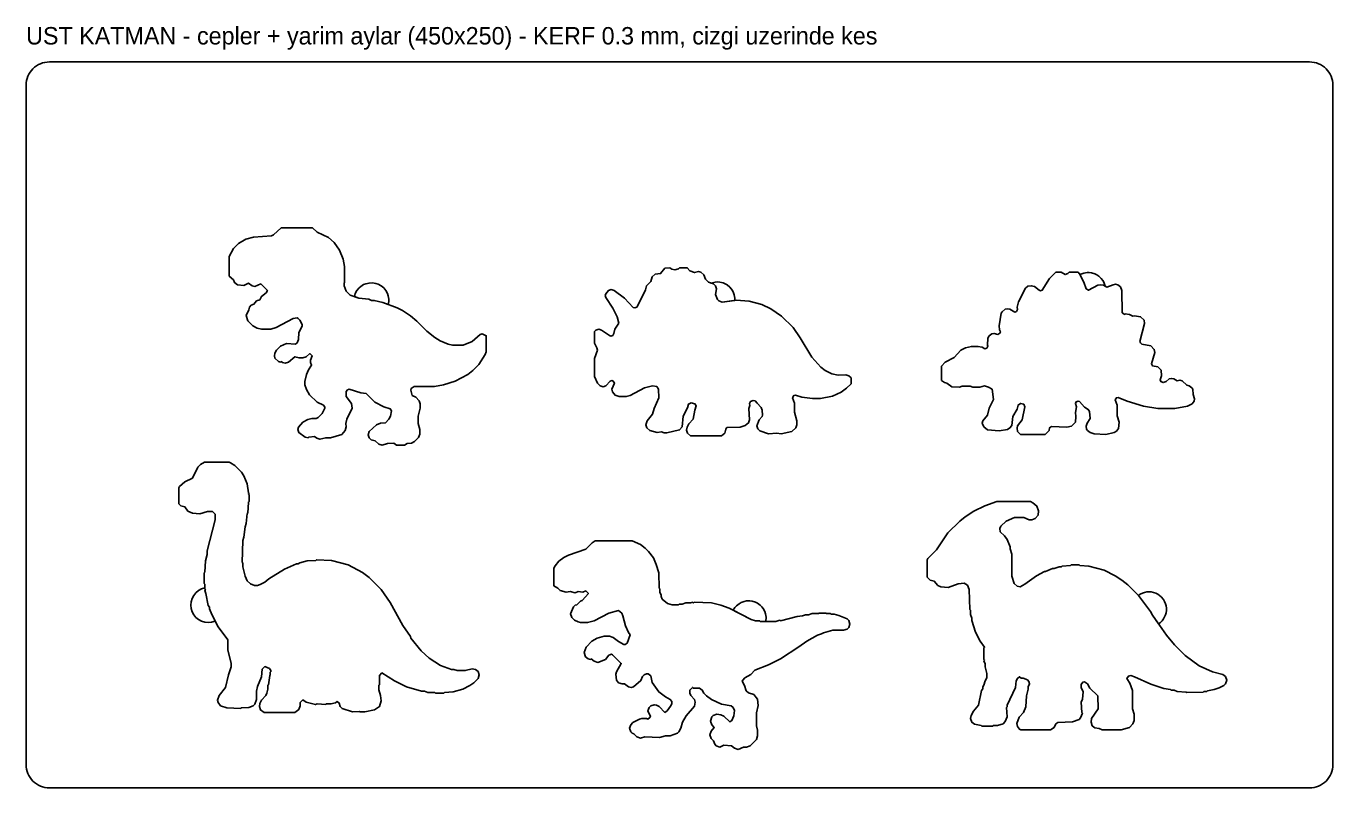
# Model space of a CAD drawing. Header units: millimetres. Extents: x 0 to 915, y 0 to 262.
# Drawn here: x 0 to 450, y 0 to 262.3 of the extents above; entities that cross this region are included whole.
import ezdxf

# ---------------------------------------------------------------- set-up
doc = ezdxf.new("R2010")
doc.units = ezdxf.units.MM
doc.layers.add('UST_KATMAN_KESIM', color=1, linetype='Continuous')
doc.layers.add('YAZI', color=8, linetype='Continuous')

msp = doc.modelspace()

# ---------------------------------------------------------------- linework, layer by layer
at = {"layer": 'UST_KATMAN_KESIM'}
for points in [[(442, 250), (8, 250), (7.216, 249.961), (6.439, 249.846), (5.678, 249.656), (4.939, 249.391), (4.229, 249.055), (3.555, 248.652), (2.925, 248.184), (2.343, 247.657), (1.816, 247.075), (1.348, 246.445), (0.945, 245.771), (0.609, 245.061), (0.344, 244.322), (0.154, 243.561), (0.039, 242.784), (0, 242), (0, 8), (0.039, 7.216), (0.154, 6.439), (0.344, 5.678), (0.609, 4.939), (0.945, 4.229), (1.348, 3.555), (1.816, 2.925), (2.343, 2.343), (2.925, 1.816), (3.555, 1.348), (4.229, 0.945), (4.939, 0.609), (5.678, 0.344), (6.439, 0.154), (7.216, 0.039), (8, 0), (442, 0), (442.784, 0.039), (443.561, 0.154), (444.322, 0.344), (445.061, 0.609), (445.771, 0.945), (446.445, 1.348), (447.075, 1.816), (447.657, 2.343), (448.184, 2.925), (448.652, 3.555), (449.055, 4.229), (449.391, 4.939), (449.656, 5.678), (449.846, 6.439), (449.961, 7.216), (450, 8), (450, 242), (449.961, 242.784), (449.846, 243.561), (449.656, 244.322), (449.391, 245.061), (449.055, 245.771), (448.652, 246.445), (448.184, 247.075), (447.657, 247.657), (447.075, 248.184), (446.445, 248.652), (445.771, 249.055), (445.061, 249.391), (444.322, 249.656), (443.561, 249.846), (442.784, 249.961)], [(130.314, 118.025), (127.564, 118.025), (126.648, 118.759), (124.448, 118.575), (122.615, 118.025), (121.515, 118.392), (120.232, 119.492), (118.766, 119.858), (118.124, 120.5), (117.758, 121.6), (118.124, 122.699), (120.599, 124.991), (122.065, 125.541), (123.715, 125.724), (124.906, 126.915), (125.456, 128.015), (125.823, 129.848), (125.365, 130.49), (123.165, 131.223), (120.049, 132.873), (117.116, 135.805), (115.283, 135.989), (111.25, 137.272), (110.701, 137.088), (110.242, 136.447), (110.242, 134.797), (112.075, 132.414), (112.259, 130.765), (110.426, 126.915), (110.059, 125.449), (110.242, 124.349), (109.876, 123.066), (108.684, 121.691), (104.835, 120.592), (103.185, 120.592), (101.169, 120.042), (100.069, 120.408), (99.336, 120.958), (97.32, 120.775), (97.136, 120.592), (96.037, 120.775), (93.929, 122.333), (93.562, 123.433), (93.745, 124.166), (95.303, 125.907), (96.953, 126.824), (98.42, 127.19), (99.886, 127.19), (100.619, 127.557), (101.994, 128.932), (102.91, 130.765), (102.91, 131.131), (102.452, 131.773), (100.253, 132.873), (97.595, 135.347), (96.495, 137.18), (95.945, 138.83), (95.945, 139.93), (96.495, 142.312), (97.228, 143.962), (98.328, 145.612), (97.961, 146.528), (97.961, 147.262), (98.511, 148.728), (97.686, 149.553), (96.403, 148.453), (95.303, 148.086), (94.02, 148.086), (92.554, 148.453), (90.354, 146.62), (89.255, 146.253), (88.338, 146.437), (87.788, 146.803), (87.605, 146.62), (86.872, 146.803), (85.68, 147.995), (85.497, 148.728), (85.68, 149.644), (86.23, 150.744), (87.605, 152.119), (89.621, 153.036), (92.737, 152.852), (93.379, 153.31), (93.745, 154.41), (93.929, 156.793), (95.028, 158.993), (95.028, 159.543), (94.295, 161.009), (93.654, 161.651), (93.287, 161.834), (92.004, 161.651), (86.138, 158.534), (84.305, 157.985), (81.006, 157.985), (79.54, 158.351), (78.073, 159.084), (76.332, 160.826), (75.782, 162.659), (76.699, 164.675), (76.882, 165.592), (77.523, 166.233), (78.44, 166.6), (79.356, 167.699), (80.456, 168.066), (81.098, 169.257), (82.656, 170.449), (83.114, 171.274), (80.823, 173.565), (78.806, 172.649), (77.89, 172.832), (76.607, 173.748), (74.957, 173.015), (72.758, 173.198), (71.749, 174.023), (71.383, 174.94), (69.916, 176.223), (69.916, 183.005), (71.383, 185.754), (73.124, 187.496), (75.69, 188.962), (78.257, 189.695), (84.489, 190.062), (85.222, 190.429), (87.788, 192.811), (98.603, 192.811), (100.253, 191.345), (104.102, 189.512), (106.026, 187.771), (107.859, 185.205), (109.143, 182.088), (109.692, 179.522), (109.692, 174.023), (109.509, 173.84), (109.509, 172.923), (110.242, 171.09), (111.617, 169.716), (114.55, 168.616), (118.033, 168.249), (118.949, 167.883), (119.866, 167.883), (122.798, 167.15), (127.747, 165.317), (129.58, 164.4), (132.33, 162.567), (134.529, 160.734), (138.012, 157.251), (140.762, 155.052), (142.595, 153.952), (145.344, 152.852), (146.811, 152.486), (150.477, 152.486), (153.593, 153.769), (156.342, 156.152), (157.075, 156.335), (158.45, 155.693), (158.45, 150.194), (158.083, 149.278), (155.884, 145.795), (153.776, 143.687), (152.126, 142.404), (147.727, 140.021), (143.694, 138.738), (140.578, 138.188), (133.613, 138.188), (132.605, 137.547), (132.422, 136.997), (132.971, 135.164), (134.163, 134.522), (135.354, 133.331), (135.721, 132.231), (135.721, 130.765), (134.988, 128.015), (134.988, 125.449), (135.538, 123.433), (135.538, 121.783), (135.171, 120.683), (133.796, 119.308), (132.697, 118.759), (131.23, 118.575)], [(239.503, 121.267), (228.837, 121.267), (227.753, 122.184), (227.42, 123.184), (227.587, 124.184), (228.253, 125.35), (229.753, 127.017), (230.253, 130.017), (230.753, 131.517), (230.337, 132.267), (229.003, 132.6), (228.087, 132.184), (227.753, 130.85), (226.253, 128.017), (225.92, 124.35), (225.003, 123.267), (220.67, 122.267), (219.67, 122.267), (218.837, 122.6), (217.337, 122.434), (214.837, 123.1), (213.753, 124.017), (213.42, 125.017), (213.92, 126.35), (215.753, 128.684), (216.253, 130.684), (217.92, 134.35), (217.753, 137.35), (217.17, 138.267), (215.67, 138.434), (213.003, 137.767), (208.003, 135.1), (206.67, 134.767), (204.17, 134.767), (202.837, 135.267), (201.92, 136.35), (201.753, 137.35), (202.587, 139.35), (202.17, 140.1), (201.67, 140.267), (201.17, 140.1), (199.67, 138.434), (198.67, 138.1), (197.67, 138.434), (196.753, 139.35), (195.753, 141.684), (195.753, 147.85), (196.753, 150.684), (196.587, 151.517), (195.753, 153.184), (195.753, 157.184), (196.17, 157.6), (197.17, 157.934), (198.17, 157.6), (200.837, 155.767), (201.337, 155.6), (202.003, 155.767), (202.42, 156.517), (202.753, 158.017), (204.087, 160.017), (203.587, 162.184), (202.087, 165.184), (199.587, 168.85), (199.42, 169.517), (199.587, 170.184), (200.503, 171.267), (201.503, 171.6), (202.503, 171.267), (206.003, 168.6), (209.003, 165.434), (209.67, 165.267), (210.253, 165.517), (210.92, 166.517), (213.253, 171.517), (213.587, 172.85), (215.087, 174.35), (215.587, 176.017), (216.67, 176.934), (218.503, 177.1), (220.003, 178.934), (221.67, 179.1), (222.337, 178.6), (223.337, 178.434), (224.67, 178.767), (225.003, 179.1), (227.67, 179.1), (228.503, 178.1), (230.17, 177.434), (231.503, 177.767), (232.337, 177.6), (233.42, 176.684), (233.92, 175.184), (235.003, 174.1), (236.67, 173.6), (237.42, 172.85), (237.753, 171.85), (237.42, 169.85), (238.087, 168.184), (238.503, 167.767), (239.67, 167.267), (244.503, 167.934), (249.003, 167.6), (253.337, 166.434), (256.503, 164.934), (260.17, 162.434), (264.087, 158.517), (266.587, 155.017), (270.587, 148.35), (273.67, 144.934), (275.17, 143.767), (277.503, 142.6), (279.67, 142.1), (282.337, 142.267), (283.337, 141.934), (284.087, 141.184), (284.087, 139.184), (282.503, 137.6), (280.67, 136.267), (277.67, 134.934), (273.503, 134.1), (270.837, 134.1), (267.17, 134.6), (265.003, 135.267), (264.337, 135.1), (263.92, 134.35), (264.587, 132.517), (264.587, 129.35), (265.42, 126.35), (265.42, 125.017), (265.087, 124.017), (263.67, 122.767), (260.003, 121.934), (258.503, 122.1), (255.67, 121.934), (252.67, 122.934), (251.92, 123.684), (251.587, 124.684), (252.42, 126.684), (253.42, 127.85), (253.587, 128.35), (253.42, 130.017), (253.087, 131.017), (251.753, 132.517), (251.003, 133.267), (250.337, 133.434), (249.503, 133.1), (249.087, 132.35), (249.253, 131.684), (248.92, 130.684), (249.087, 126.684), (248.753, 125.684), (247.67, 124.767), (245.837, 124.267), (241.337, 124.1), (240.92, 123.517), (240.587, 122.184)], [(371.81, 121.712), (367.82, 121.871), (366.384, 122.35), (365.506, 123.068), (365.187, 123.547), (365.028, 124.504), (365.347, 125.621), (366.464, 127.217), (366.145, 129.611), (365.746, 130.329), (364.469, 131.127), (362.714, 133.041), (362.235, 133.201), (361.597, 132.882), (361.358, 132.323), (361.677, 131.206), (361.358, 129.291), (361.517, 127.855), (361.358, 125.94), (360.001, 124.584), (358.405, 124.265), (353.139, 124.424), (352.421, 124.025), (352.262, 123.068), (350.905, 121.712), (342.448, 121.712), (341.411, 122.749), (341.251, 123.866), (341.411, 124.664), (343.006, 126.738), (343.964, 131.206), (343.565, 132.084), (342.448, 132.403), (341.57, 131.845), (341.251, 130.408), (339.815, 127.855), (339.496, 124.823), (338.778, 123.946), (337.98, 123.467), (335.108, 122.988), (331.118, 123.307), (329.762, 124.345), (329.283, 125.621), (329.443, 126.419), (331.038, 128.334), (331.677, 130.728), (333.113, 133.76), (332.634, 137.27), (331.437, 137.988), (330.001, 138.467), (328.405, 137.988), (326.012, 137.988), (325.054, 138.307), (322.342, 138.307), (321.384, 137.988), (318.831, 138.148), (317.076, 139.424), (316.278, 139.584), (315.241, 140.302), (315.241, 145.249), (316.437, 146.605), (319.629, 148.201), (321.863, 150.754), (323.459, 151.552), (325.533, 152.031), (327.767, 152.031), (329.203, 151.712), (330.161, 151.233), (330.799, 151.393), (331.198, 152.111), (331.038, 152.43), (331.198, 154.823), (331.677, 155.621), (332.554, 156.339), (333.352, 156.499), (334.629, 156.18), (335.347, 156.579), (335.506, 157.057), (335.187, 157.696), (335.028, 159.132), (335.826, 163.44), (336.145, 163.919), (337.182, 164.797), (337.98, 164.956), (338.778, 164.797), (340.533, 163.839), (341.012, 163.999), (341.411, 164.717), (341.251, 165.515), (341.73, 167.43), (344.124, 172.057), (345.001, 172.775), (346.118, 172.935), (347.235, 172.616), (348.831, 171.339), (349.31, 171.18), (349.948, 171.339), (352.421, 175.408), (354.576, 177.563), (356.491, 177.563), (357.767, 176.765), (358.725, 177.084), (359.203, 177.563), (362.235, 177.563), (362.953, 176.685), (364.23, 174.132), (365.028, 171.898), (365.905, 171.339), (369.097, 173.095), (369.895, 173.254), (371.012, 173.095), (372.129, 172.456), (374.363, 173.254), (375.161, 173.414), (375.959, 173.254), (376.836, 172.536), (377.315, 171.26), (377.475, 163.6), (378.352, 163.041), (378.512, 163.201), (379.948, 163.041), (381.065, 162.403), (381.703, 162.563), (383.778, 162.244), (384.975, 161.047), (385.134, 159.93), (383.538, 153.706), (383.698, 153.228), (384.256, 152.829), (387.288, 152.19), (388.485, 150.994), (388.645, 149.877), (387.528, 146.047), (387.927, 145.329), (389.682, 145.01), (390.879, 143.813), (391.038, 141.898), (390.56, 140.462), (390.719, 139.983), (391.597, 139.584), (392.554, 139.903), (393.671, 140.861), (394.469, 141.02), (395.267, 140.861), (396.384, 140.222), (397.342, 140.382), (398.139, 140.222), (399.735, 138.627), (400.533, 138.467), (401.411, 137.749), (401.73, 137.27), (401.889, 135.515), (402.368, 133.919), (402.209, 133.121), (401.491, 132.244), (399.895, 131.446), (395.586, 130.648), (389.682, 130.648), (384.735, 131.446), (379.15, 133.201), (376.118, 134.478), (375.48, 134.318), (375.081, 133.6), (375.719, 131.845), (375.719, 128.174), (376.358, 125.94), (376.198, 123.706), (375.48, 122.829), (374.682, 122.35)], [(371.589, 172.765), (371.12, 174.099), (370.728, 174.779), (370.25, 175.401), (369.392, 176.205), (368.739, 176.641), (368.035, 176.989), (366.909, 177.33), (366.131, 177.432), (365.347, 177.432), (364.186, 177.241), (362.913, 176.734), (364.23, 174.132), (365.028, 171.898), (365.905, 171.339), (369.097, 173.095), (369.895, 173.254), (371.012, 173.095)], [(124.873, 168.3), (124.682, 169.461), (124.429, 170.204), (123.875, 171.241), (123.129, 172.151), (122.219, 172.897), (121.182, 173.451), (120.439, 173.704), (119.278, 173.895), (118.103, 173.857), (116.957, 173.59), (116.232, 173.289), (115.233, 172.668), (114.643, 172.151), (113.897, 171.241), (113.343, 170.204), (113.027, 169.187), (114.55, 168.616), (118.033, 168.249), (118.949, 167.883), (119.866, 167.883), (122.798, 167.15), (124.702, 166.444), (124.873, 167.516)], [(244.059, 168.614), (243.867, 169.775), (243.615, 170.518), (243.268, 171.222), (242.832, 171.874), (242.314, 172.464), (241.405, 173.211), (240.725, 173.603), (240, 173.903), (238.855, 174.17), (238.071, 174.222), (237.288, 174.17), (235.929, 173.823), (236.67, 173.6), (237.42, 172.85), (237.753, 171.85), (237.42, 169.85), (238.087, 168.184), (238.503, 167.767), (239.67, 167.267), (244.06, 167.873)], [(92.476, 25.934), (81.996, 25.934), (80.711, 26.824), (80.315, 28.01), (80.513, 28.999), (81.106, 30.185), (82.491, 31.767), (82.886, 32.558), (83.282, 33.942), (83.282, 35.326), (83.479, 35.524), (83.875, 38.688), (84.073, 38.886), (84.073, 39.874), (84.27, 40.072), (84.27, 40.468), (83.776, 41.16), (82.194, 41.753), (81.304, 40.863), (81.106, 38.292), (79.722, 34.931), (79.327, 33.349), (79.327, 30.383), (78.734, 28.801), (78.239, 28.307), (76.657, 27.713), (74.087, 27.516), (73.889, 27.318), (69.143, 27.516), (66.968, 28.307), (66.078, 29.394), (65.88, 30.185), (66.474, 31.767), (68.649, 34.535), (69.638, 38.886), (70.626, 41.654), (70.626, 42.84), (69.44, 47.586), (69.44, 50.948), (66.078, 55.496), (63.903, 59.648), (63.112, 61.626), (63.112, 62.219), (62.717, 62.812), (61.926, 66.965), (61.53, 67.953), (61.728, 68.349), (61.53, 68.547), (61.53, 70.129), (61.332, 70.326), (61.332, 74.083), (61.53, 74.281), (61.728, 78.236), (62.321, 80.411), (62.321, 81.598), (65.089, 92.275), (65.089, 94.253), (64.2, 95.143), (62.42, 95.143), (59.849, 94.352), (57.279, 94.55), (55.697, 95.34), (54.708, 96.725), (53.324, 97.12), (52.632, 97.812), (52.632, 103.349), (52.83, 103.744), (54.708, 105.425), (57.279, 106.612), (59.157, 110.468), (60.047, 111.357), (61.431, 112.148), (69.934, 112.148), (70.33, 111.951), (71.912, 110.962), (74.186, 108.688), (74.976, 107.501), (76.163, 104.733), (76.558, 101.569), (76.756, 101.372), (76.558, 101.174), (76.756, 100.976), (76.756, 98.603), (76.558, 98.405), (76.361, 94.648), (76.163, 94.451), (75.767, 91.089), (75.372, 89.903), (74.976, 86.343), (74.581, 85.157), (74.383, 77.643), (74.581, 77.445), (74.581, 76.061), (75.372, 72.897), (76.163, 71.315), (77.251, 70.227), (78.635, 69.634), (79.623, 69.634), (80.612, 70.03), (82.194, 70.821), (83.578, 72.007), (88.917, 75.369), (93.07, 77.148), (93.663, 77.148), (94.256, 77.544), (96.827, 78.137), (99.793, 78.335), (99.991, 78.533), (105.132, 78.335), (110.866, 76.753), (115.81, 74.182), (118.183, 72.403), (122.236, 68.349), (125.4, 63.801), (129.751, 55.891), (132.321, 52.134), (132.519, 51.541), (136.078, 47.191), (138.748, 44.719), (142.702, 42.148), (146.46, 40.764), (147.251, 40.764), (148.437, 40.369), (151.205, 40.369), (153.578, 40.962), (154.765, 40.764), (155.654, 40.072), (156.05, 38.886), (155.654, 37.699), (154.171, 36.216), (152.787, 35.227), (150.414, 34.041), (147.053, 33.052), (144.087, 32.855), (143.889, 32.657), (140.923, 32.657), (140.725, 32.855), (138.352, 32.855), (137.166, 33.25), (136.177, 33.25), (131.036, 34.832), (126.883, 36.809), (122.533, 39.578), (121.643, 38.688), (121.643, 35.524), (121.445, 35.326), (121.445, 33.744), (122.039, 31.767), (122.236, 29.987), (121.643, 28.01), (119.962, 26.922), (116.601, 26.131), (115.019, 26.131), (114.821, 26.329), (112.448, 26.131), (108.889, 27.318), (108.197, 28.01), (107.801, 29.196), (107.109, 29.691), (106.516, 29.295), (104.934, 28.9), (103.352, 28.9), (103.154, 28.702), (100.188, 28.9), (99.595, 28.702), (96.431, 29.493), (95.245, 30.284), (94.355, 29.394), (94.355, 28.208), (93.96, 27.021)], [(377.085, 20.005), (370.588, 20.005), (369.54, 20.424), (368.073, 20.633), (367.129, 21.367), (366.71, 22.624), (366.92, 23.882), (369.225, 27.235), (369.016, 31.636), (366.291, 34.361), (365.453, 35.828), (364.51, 36.561), (363.881, 36.352), (363.357, 35.618), (363.357, 34.57), (363.986, 33.103), (363.776, 30.588), (363.357, 29.54), (363.567, 25.978), (363.776, 25.768), (363.147, 24.091), (362.623, 23.567), (360.318, 22.729), (355.288, 22.519), (354.555, 21.996), (354.031, 20.843), (352.773, 20.005), (342.504, 20.005), (342.085, 20.214), (341.351, 21.157), (341.141, 22.205), (341.98, 24.301), (343.447, 25.978), (344.285, 27.864), (344.495, 31.636), (345.123, 33.942), (345.123, 34.78), (345.543, 35.828), (345.333, 36.666), (344.809, 37.19), (343.342, 37.819), (342.713, 37.819), (342.085, 38.238), (341.351, 37.714), (340.932, 36.876), (340.722, 34.57), (337.788, 28.493), (337.788, 27.864), (337.579, 27.654), (337.788, 24.511), (337.159, 22.834), (336.426, 22.1), (334.54, 21.472), (333.073, 21.472), (332.863, 21.262), (329.091, 21.262), (328.881, 21.472), (326.576, 21.891), (325.632, 22.624), (325.213, 23.882), (325.423, 24.93), (326.261, 26.397), (327.938, 28.493), (328.986, 33.522), (329.405, 34.151), (329.405, 34.78), (329.824, 35.409), (330.243, 36.876), (330.872, 37.924), (330.872, 39.391), (330.243, 41.696), (330.243, 42.744), (329.824, 43.792), (330.034, 44.002), (329.824, 44.211), (329.824, 48.193), (330.034, 48.403), (328.567, 50.499), (326.89, 53.642), (325.632, 57.624), (325.632, 58.463), (325.213, 59.72), (325.213, 61.187), (325.004, 61.397), (324.794, 68.313), (324.165, 69.78), (323.013, 70.513), (320.917, 70.304), (317.564, 69.046), (315.049, 69.256), (314.001, 69.675), (312.743, 71.142), (311.276, 71.561), (310.333, 72.505), (310.333, 78.582), (310.543, 79.002), (313.477, 81.936), (317.459, 87.804), (321.546, 91.891), (323.432, 93.358), (326.366, 95.244), (330.138, 97.13), (334.33, 98.597), (345.857, 98.597), (346.695, 98.178), (348.058, 97.025), (348.686, 95.349), (348.477, 93.882), (347.534, 92.729), (346.276, 92.31), (345.438, 92.31), (343.552, 93.148), (340.408, 93.148), (337.474, 91.891), (335.692, 90.109), (335.273, 89.271), (335.483, 88.223), (336.95, 86.756), (337.788, 85.499), (338.836, 82.984), (338.836, 82.355), (339.465, 80.469), (339.465, 72.924), (340.303, 70.409), (341.246, 69.466), (342.294, 69.256), (343.971, 70.094), (347.953, 73.028), (350.677, 74.496), (351.097, 74.496), (353.402, 75.543), (354.031, 75.543), (355.707, 76.172), (356.546, 76.172), (356.755, 76.382), (359.689, 76.591), (359.899, 76.801), (362.623, 76.801), (362.833, 76.591), (365.977, 76.382), (371.216, 74.915), (374.989, 73.028), (377.294, 71.561), (379.39, 69.885), (383.058, 66.217), (387.249, 60.768), (387.878, 59.511), (392.698, 52.594), (395.423, 49.241), (399.091, 45.573), (403.911, 42.011), (408.522, 39.915), (412.085, 39.076), (413.028, 38.343), (413.447, 37.085), (413.028, 35.828), (412.504, 35.304), (410.827, 34.466), (409.15, 33.837), (406.845, 33.418), (406.635, 33.208), (405.588, 33.208), (405.378, 32.999), (399.719, 32.789), (399.51, 32.999), (396.366, 33.208), (395.318, 33.627), (394.27, 33.627), (394.061, 33.837), (391.755, 34.256), (387.354, 35.723), (381.695, 38.238), (380.438, 38.657), (379.6, 38.448), (379.076, 37.714), (380.123, 36.037), (380.962, 33.522), (380.962, 27.235), (381.591, 25.349), (381.591, 23.253), (381.171, 21.996), (380.019, 20.843)], [(245.218, 13.25), (243.988, 13.66), (242.962, 14.48), (240.296, 14.686), (238.861, 14.07), (237.63, 14.48), (237.118, 14.993), (236.708, 16.224), (235.887, 17.044), (235.477, 18.274), (235.887, 19.505), (236.913, 20.735), (236.092, 21.761), (235.682, 22.991), (236.092, 24.427), (236.605, 24.939), (237.835, 25.35), (239.271, 25.144), (240.296, 24.734), (242.347, 22.684), (243.065, 23.196), (243.68, 24.837), (243.885, 26.683), (243.475, 27.708), (242.757, 28.221), (239.476, 28.836), (235.99, 30.477), (234.349, 31.707), (233.426, 32.63), (232.811, 33.655), (231.888, 34.373), (229.837, 34.373), (229.427, 34.578), (228.504, 33.655), (228.504, 32.63), (228.915, 31.81), (230.145, 30.374), (230.35, 29.554), (230.145, 28.118), (227.274, 24.837), (226.043, 22.581), (225.428, 20.53), (224.813, 19.3), (224.3, 18.787), (221.839, 17.967), (220.199, 17.967), (218.148, 17.352), (213.021, 17.557), (211.585, 17.146), (210.355, 17.557), (209.33, 18.582), (208.714, 18.787), (208.202, 19.3), (207.792, 20.53), (208.202, 21.761), (208.919, 22.478), (211.175, 23.709), (211.996, 23.914), (213.636, 23.914), (214.046, 23.709), (214.764, 24.222), (214.969, 24.632), (214.149, 26.478), (214.559, 27.708), (215.072, 28.221), (216.302, 28.631), (217.123, 28.426), (217.943, 28.016), (219.994, 25.965), (220.711, 26.478), (221.942, 28.118), (222.352, 28.938), (222.352, 29.759), (221.839, 30.477), (220.199, 31.297), (217.84, 33.04), (215.584, 36.321), (215.174, 38.577), (214.251, 39.295), (213.636, 39.295), (212.816, 38.885), (212.303, 38.372), (211.688, 36.936), (209.125, 34.783), (208.304, 34.578), (207.484, 34.783), (206.048, 35.809), (205.228, 35.809), (203.998, 36.219), (203.28, 37.142), (203.075, 39.192), (203.28, 40.013), (204.92, 42.884), (201.947, 45.857), (201.537, 46.062), (200.716, 45.652), (199.486, 44.217), (196.82, 43.191), (195.589, 43.602), (194.564, 44.422), (194.359, 44.217), (193.539, 44.422), (192.616, 45.14), (192.206, 46.575), (192.821, 48.421), (194.769, 50.574), (196.615, 51.6), (199.076, 52.215), (200.921, 52.215), (202.152, 51.805), (203.998, 50.369), (205.843, 49.344), (206.253, 49.344), (206.971, 49.856), (207.997, 52.728), (207.381, 53.548), (206.356, 55.804), (205.536, 59.29), (205.126, 60.11), (203.998, 61.033), (200.716, 60.213), (195.589, 57.547), (193.334, 56.932), (190.873, 56.932), (190.052, 57.137), (188.822, 57.752), (187.899, 58.675), (187.489, 59.905), (188.514, 62.366), (189.027, 62.879), (189.642, 63.084), (190.873, 64.314), (191.488, 64.519), (193.641, 66.878), (192.718, 67.801), (191.693, 67.391), (190.052, 67.596), (189.027, 67.186), (187.386, 67.596), (185.951, 67.391), (183.9, 68.006), (183.08, 68.826), (181.747, 69.544), (181.747, 75.696), (182.157, 76.517), (183.49, 78.055), (185.13, 79.285), (186.771, 80.105), (192.718, 82.156), (194.974, 84.412), (196, 85.027), (208.714, 85.027), (211.585, 83.797), (213.226, 82.566), (214.354, 81.438), (215.995, 79.183), (217.02, 76.927), (217.84, 74.056), (218.045, 68.724), (218.251, 68.519), (218.251, 67.288), (218.661, 66.468), (218.661, 65.853), (219.071, 65.032), (220.814, 63.494), (222.455, 63.084), (224.71, 63.084), (224.916, 63.289), (225.941, 63.289), (227.171, 63.699), (229.017, 63.699), (229.222, 63.904), (229.837, 63.699), (230.043, 63.904), (235.99, 63.699), (239.271, 62.879), (242.142, 61.853), (249.73, 57.957), (251.166, 57.547), (252.601, 57.547), (252.806, 57.342), (258.138, 57.342), (259.574, 57.752), (259.779, 57.547), (265.521, 58.982), (267.367, 59.187), (268.392, 59.598), (269.418, 59.598), (270.648, 60.008), (272.904, 60.008), (273.109, 60.213), (275.365, 60.213), (275.57, 60.008), (277.005, 60.008), (277.21, 59.803), (278.236, 59.803), (279.876, 59.393), (282.748, 58.162), (283.26, 57.649), (283.67, 56.419), (283.26, 55.188), (282.748, 54.676), (281.517, 54.266), (277.826, 54.266), (274.544, 53.445), (273.929, 53.035), (272.494, 52.625), (268.802, 50.574), (266.136, 48.523), (259.779, 44.422), (255.677, 42.371), (250.96, 40.525), (249.525, 39.09), (247.474, 37.859), (246.756, 37.142), (246.551, 36.731), (247.372, 35.296), (247.987, 33.45), (248.705, 32.732), (250.55, 32.117), (251.883, 30.579), (252.088, 28.323), (251.473, 25.862), (251.473, 21.351), (251.883, 19.915), (251.883, 17.864), (251.473, 16.634), (249.32, 14.48), (248.089, 14.07), (247.064, 14.07)], [(61.52, 68.834), (60.394, 68.492), (59.357, 67.938), (58.448, 67.192), (57.702, 66.282), (57.147, 65.245), (56.806, 64.12), (56.691, 62.949), (56.806, 61.779), (57.147, 60.653), (57.702, 59.616), (58.448, 58.706), (59.357, 57.96), (60.394, 57.406), (61.52, 57.064), (62.691, 56.949), (63.861, 57.064), (65.06, 57.439), (63.903, 59.648), (63.112, 61.626), (63.112, 62.219), (62.717, 62.812), (61.926, 66.965), (61.53, 67.953), (61.728, 68.349), (61.53, 68.547)], [(392.67, 61.896), (392.568, 62.674), (392.365, 63.433), (392.064, 64.158), (391.672, 64.837), (390.926, 65.747), (390.336, 66.264), (389.683, 66.7), (388.979, 67.047), (388.236, 67.299), (387.466, 67.453), (386.683, 67.504), (385.9, 67.453), (385.13, 67.299), (384.387, 67.047), (383.683, 66.7), (383.02, 66.255), (387.249, 60.768), (387.878, 59.511), (389.981, 56.493), (390.639, 56.993), (391.194, 57.548), (391.672, 58.171), (392.064, 58.85), (392.365, 59.575), (392.568, 60.333), (392.67, 61.112)], [(254.827, 58.807), (254.635, 59.967), (254.383, 60.71), (253.828, 61.748), (253.351, 62.37), (252.796, 62.925), (251.84, 63.61), (251.136, 63.957), (250.01, 64.299), (249.232, 64.401), (248.057, 64.363), (247.287, 64.21), (246.186, 63.795), (245.506, 63.403), (244.597, 62.657), (244.08, 62.067), (243.504, 61.154), (249.73, 57.957), (251.166, 57.547), (252.601, 57.547), (252.806, 57.342), (254.741, 57.342)]]:
    msp.add_lwpolyline(points, close=True, dxfattribs=at)

# ---------------------------------------------------------------- texts
at = {"layer": 'YAZI'}
msp.add_text('UST KATMAN - cepler + yarim aylar (450x250) - KERF 0.3 mm, cizgi uzerinde kes', height=6, dxfattribs=at).set_placement((0, 256))

doc.saveas('drawing.dxf')
